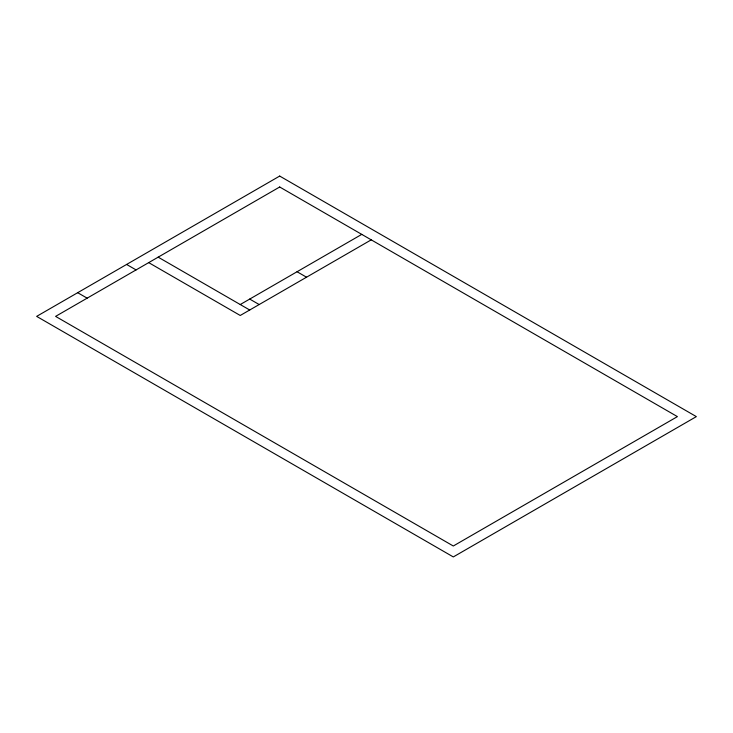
<?xml version="1.0" encoding="UTF-8"?>
<svg xmlns="http://www.w3.org/2000/svg" width="733" height="733" viewBox="0 0 733 733"><rect width="100%" height="100%" fill="white"/><g stroke="black" fill="none" stroke-linecap="round" stroke-linejoin="round"><path stroke-width="1.1" d="M240.241 304.543L361.763 234.377M371.237 239.847L240.241 315.474L148.707 262.625M297.057 271.741L306.531 277.202M249.715 299.073L259.18 304.543M158.172 257.155L249.715 310.004M126.607 264.448L136.081 269.918M77.68 292.696L87.154 298.157M279.694 176.067L36.65 316.381L453.306 556.933L696.35 416.619L279.694 176.067M279.694 186.997L55.589 316.381L453.306 546.003L677.411 416.619L279.694 186.997"/></g></svg>
